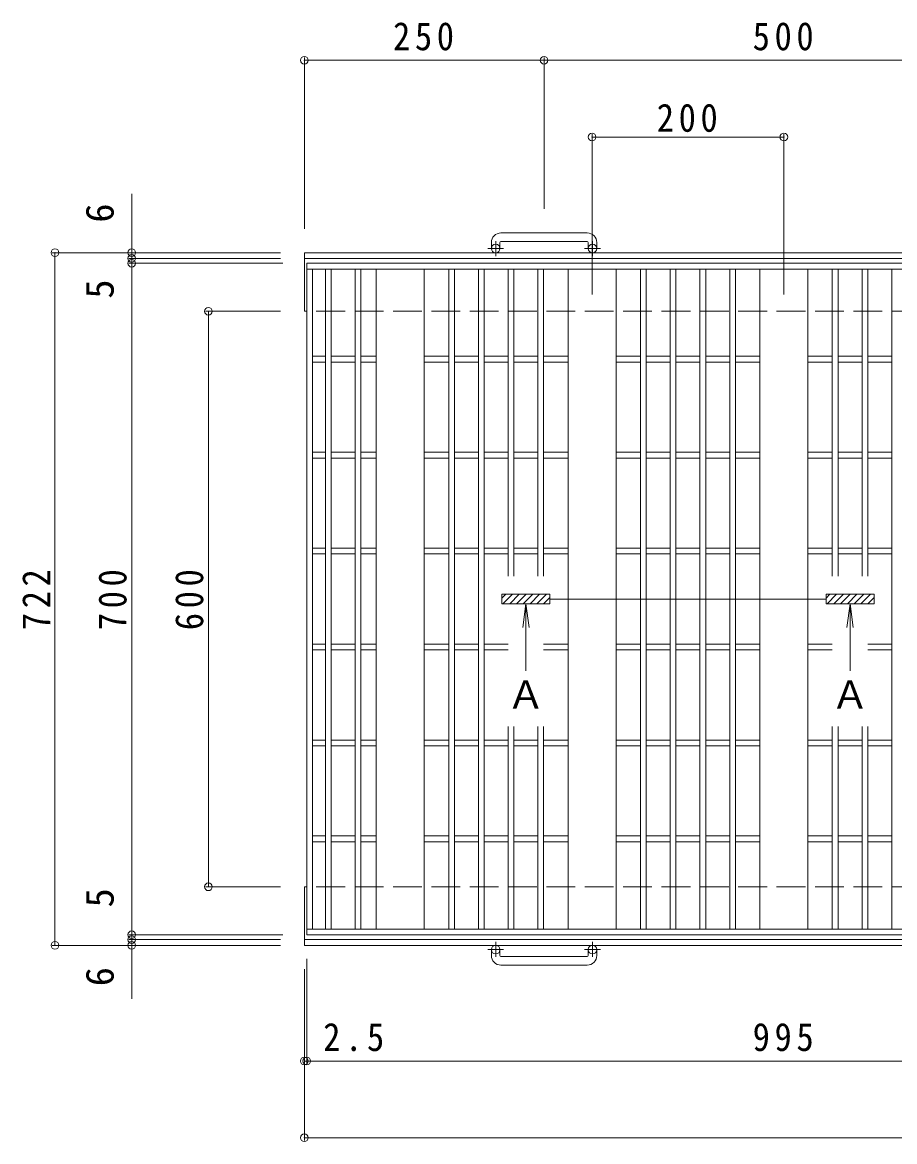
# Model space of a CAD drawing. Units: millimetres, scale not verified. Extents: x -1706 to 1722, y -1371 to 1279.
# Drawn here: x -1706 to -797, y -347 to 820 of the extents above; entities that cross this region are included whole.
import ezdxf
from ezdxf.enums import TextEntityAlignment as Align

# ---------------------------------------------------------------- set-up
doc = ezdxf.new("R2010")
doc.units = ezdxf.units.MM
doc.header["$LTSCALE"] = 10
doc.header["$PDMODE"] = 32
doc.header["$PDSIZE"] = 8
doc.linetypes.add('CHAIN1', pattern=[8, 5, -1, 1, -1])
doc.linetypes.add('DASHED3', pattern=[4, 3, -1])
for name, color, linetype, lineweight in [('C-1', 2, 'Continuous', 9), ('C-2', 3, 'Continuous', 9), ('C-4', 7, 'Continuous', 9)]:
    doc.layers.add(name, color=color, linetype=linetype, lineweight=lineweight)
doc.styles.add('ＭＳ ゴシック', font='')
doc.styles.get('ＭＳ ゴシック').set_extended_font_data('MS Gothic')

msp = doc.modelspace()

# ---------------------------------------------------------------- linework, layer by layer
at = {"layer": 'C-1'}
for p, q in [((-1117.47, 600.29), (-1207.47, 600.29)), ((-1217.47, 590.29), (-1217.47, 584.19)), ((-1208.47, 590.29), (-1208.47, 584.19)), ((-1207.47, 591.29), (-1117.47, 591.29)), ((-1116.47, 590.29), (-1116.47, 584.19)), ((-1107.47, 590.29), (-1107.47, 584.19)), ((-1412.47, 579.69), (-1412.47, 518.69)), ((-227.29, 579.69), (-1412.47, 579.69)), ((-229.13, 573.69), (-1412.47, 573.69)), ((-1412.47, -81.31), (-1412.47, -142.31)), ((-226.11, -136.31), (-1412.47, -136.31)), ((-227.29, -142.31), (-1412.47, -142.31)), ((-1217.47, -152.92), (-1217.47, -146.81)), ((-1208.47, -152.92), (-1208.47, -146.81)), ((-1116.47, -152.92), (-1116.47, -146.81)), ((-1107.47, -152.92), (-1107.47, -146.81)), ((-1207.47, -153.92), (-1117.47, -153.92)), ((-1117.47, -162.91), (-1207.47, -162.91))]:
    msp.add_line(p, q, dxfattribs=at)
at = {"layer": 'C-1', "linetype": 'CHAIN1'}
for p, q in [((-1204.81, 584.19), (-1221.22, 584.19)), ((-1212.97, 576.08), (-1212.97, 591.68)), ((-1103.81, 584.19), (-1120.22, 584.19)), ((-1111.97, 576.08), (-1111.97, 591.68)), ((-1212.97, -138.71), (-1212.97, -154.3)), ((-1111.97, -138.71), (-1111.97, -154.3)), ((-1204.81, -146.81), (-1221.22, -146.81)), ((-1103.81, -146.81), (-1120.22, -146.81))]:
    msp.add_line(p, q, dxfattribs=at)
at = {"layer": 'C-1', "linetype": 'DASHED3'}
for p, q in [((-409.97, 518.69), (-1412.47, 518.69)), ((-409.97, -81.31), (-1412.47, -81.31))]:
    msp.add_line(p, q, dxfattribs=at)
at = {"layer": 'C-1'}
for centre in [(-1212.97, 584.19), (-1111.97, 584.19), (-1212.97, -146.81), (-1111.97, -146.81)]:
    msp.add_circle(centre, 4.5, dxfattribs=at)
for centre, radius, start, end in [((-1207.47, 590.29), 10, 90, 180), ((-1117.47, 590.29), 10, 0, 90), ((-1207.47, 590.29), 1, 90, 180), ((-1117.47, 590.29), 1, 0, 90), ((-1207.47, -152.92), 10, 180, 270), ((-1207.47, -152.92), 1, 180, 270), ((-1117.47, -152.92), 10, 270, 0), ((-1117.47, -152.92), 1, 270, 0)]:
    msp.add_arc(centre, radius, start, end, dxfattribs=at)
at = {"layer": 'C-2'}
for p, q in [((-1409.97, 568.69), (-1409.97, -131.31)), ((-414.97, 568.69), (-1409.97, 568.69)), ((-414.97, 562.69), (-1409.97, 562.69)), ((-1403.97, 562.69), (-1403.97, -125.31)), ((-1390.47, 562.69), (-1390.47, -125.31)), ((-1384.47, 562.69), (-1384.47, -125.31)), ((-1359.47, 562.69), (-1359.47, -125.31)), ((-1353.47, 562.69), (-1353.47, -125.31)), ((-1337.47, 562.69), (-1337.47, -125.31)), ((-1287.47, 562.69), (-1287.47, -125.31)), ((-1261.97, 562.69), (-1261.97, -125.31)), ((-1255.97, 562.69), (-1255.97, -125.31)), ((-1230.97, 562.69), (-1230.97, -125.31)), ((-1224.97, 562.69), (-1224.97, -125.31)), ((-1199.97, 562.69), (-1199.97, 242.57)), ((-1193.97, 562.69), (-1193.97, 242.57)), ((-1168.97, 562.69), (-1168.97, 242.57)), ((-1162.97, 562.69), (-1162.97, 242.57)), ((-1137.47, 562.69), (-1137.47, -125.31)), ((-1087.47, 562.69), (-1087.47, -125.31)), ((-1061.97, 562.69), (-1061.97, -125.31)), ((-1055.97, 562.69), (-1055.97, -125.31)), ((-1030.97, 562.69), (-1030.97, -125.31)), ((-1024.97, 562.69), (-1024.97, -125.31)), ((-999.97, 562.69), (-999.97, -125.31)), ((-993.97, 562.69), (-993.97, -125.31)), ((-968.97, 562.69), (-968.97, -125.31)), ((-962.97, 562.69), (-962.97, -125.31)), ((-937.47, 562.69), (-937.47, -125.31)), ((-887.47, 562.69), (-887.47, -125.31)), ((-861.97, 562.69), (-861.97, 242.57)), ((-855.97, 562.69), (-855.97, 242.57)), ((-830.97, 562.69), (-830.97, 242.57)), ((-824.97, 562.69), (-824.97, 242.57)), ((-799.97, 562.69), (-799.97, -125.31)), ((-1390.47, 471.69), (-1403.97, 471.69)), ((-1359.47, 471.69), (-1384.47, 471.69)), ((-1337.47, 471.69), (-1353.47, 471.69)), ((-1261.97, 471.69), (-1287.47, 471.69)), ((-1230.97, 471.69), (-1255.97, 471.69)), ((-1199.97, 471.69), (-1224.97, 471.69)), ((-1168.97, 471.69), (-1193.97, 471.69)), ((-1137.47, 471.69), (-1162.97, 471.69)), ((-1061.97, 471.69), (-1087.47, 471.69)), ((-1030.97, 471.69), (-1055.97, 471.69)), ((-999.97, 471.69), (-1024.97, 471.69)), ((-968.97, 471.69), (-993.97, 471.69)), ((-937.47, 471.69), (-962.97, 471.69)), ((-861.97, 471.69), (-887.47, 471.69)), ((-830.97, 471.69), (-855.97, 471.69)), ((-799.97, 471.69), (-824.97, 471.69)), ((-1390.47, 465.69), (-1403.97, 465.69)), ((-1359.47, 465.69), (-1384.47, 465.69)), ((-1337.47, 465.69), (-1353.47, 465.69)), ((-1261.97, 465.69), (-1287.47, 465.69)), ((-1230.97, 465.69), (-1255.97, 465.69)), ((-1199.97, 465.69), (-1224.97, 465.69)), ((-1168.97, 465.69), (-1193.97, 465.69)), ((-1137.47, 465.69), (-1162.97, 465.69)), ((-1061.97, 465.69), (-1087.47, 465.69)), ((-1030.97, 465.69), (-1055.97, 465.69)), ((-999.97, 465.69), (-1024.97, 465.69)), ((-968.97, 465.69), (-993.97, 465.69)), ((-937.47, 465.69), (-962.97, 465.69)), ((-861.97, 465.69), (-887.47, 465.69)), ((-830.97, 465.69), (-855.97, 465.69)), ((-799.97, 465.69), (-824.97, 465.69)), ((-1390.47, 371.69), (-1403.97, 371.69)), ((-1390.47, 365.69), (-1403.97, 365.69)), ((-1359.47, 371.69), (-1384.47, 371.69)), ((-1359.47, 365.69), (-1384.47, 365.69)), ((-1337.47, 371.69), (-1353.47, 371.69)), ((-1337.47, 365.69), (-1353.47, 365.69)), ((-1261.97, 371.69), (-1287.47, 371.69)), ((-1261.97, 365.69), (-1287.47, 365.69)), ((-1230.97, 371.69), (-1255.97, 371.69)), ((-1230.97, 365.69), (-1255.97, 365.69)), ((-1199.97, 371.69), (-1224.97, 371.69)), ((-1199.97, 365.69), (-1224.97, 365.69)), ((-1168.97, 371.69), (-1193.97, 371.69)), ((-1168.97, 365.69), (-1193.97, 365.69)), ((-1137.47, 371.69), (-1162.97, 371.69)), ((-1137.47, 365.69), (-1162.97, 365.69)), ((-1061.97, 371.69), (-1087.47, 371.69)), ((-1061.97, 365.69), (-1087.47, 365.69)), ((-1030.97, 371.69), (-1055.97, 371.69)), ((-1030.97, 365.69), (-1055.97, 365.69)), ((-999.97, 371.69), (-1024.97, 371.69)), ((-999.97, 365.69), (-1024.97, 365.69)), ((-968.97, 371.69), (-993.97, 371.69)), ((-968.97, 365.69), (-993.97, 365.69)), ((-937.47, 371.69), (-962.97, 371.69)), ((-937.47, 365.69), (-962.97, 365.69)), ((-861.97, 371.69), (-887.47, 371.69)), ((-861.97, 365.69), (-887.47, 365.69)), ((-830.97, 371.69), (-855.97, 371.69)), ((-830.97, 365.69), (-855.97, 365.69)), ((-799.97, 371.69), (-824.97, 371.69)), ((-799.97, 365.69), (-824.97, 365.69)), ((-1390.47, 271.69), (-1403.97, 271.69)), ((-1359.47, 271.69), (-1384.47, 271.69)), ((-1337.47, 271.69), (-1353.47, 271.69)), ((-1261.97, 271.69), (-1287.47, 271.69)), ((-1230.97, 271.69), (-1255.97, 271.69)), ((-1199.97, 271.69), (-1224.97, 271.69)), ((-1168.97, 271.69), (-1193.97, 271.69)), ((-1137.47, 271.69), (-1162.97, 271.69)), ((-1061.97, 271.69), (-1087.47, 271.69)), ((-1030.97, 271.69), (-1055.97, 271.69)), ((-999.97, 271.69), (-1024.97, 271.69)), ((-968.97, 271.69), (-993.97, 271.69)), ((-937.47, 271.69), (-962.97, 271.69)), ((-861.97, 271.69), (-887.47, 271.69)), ((-830.97, 271.69), (-855.97, 271.69)), ((-799.97, 271.69), (-824.97, 271.69)), ((-1390.47, 265.69), (-1403.97, 265.69)), ((-1359.47, 265.69), (-1384.47, 265.69)), ((-1337.47, 265.69), (-1353.47, 265.69)), ((-1261.97, 265.69), (-1287.47, 265.69)), ((-1230.97, 265.69), (-1255.97, 265.69)), ((-1199.97, 265.69), (-1224.97, 265.69)), ((-1168.97, 265.69), (-1193.97, 265.69)), ((-1137.47, 265.69), (-1162.97, 265.69)), ((-1061.97, 265.69), (-1087.47, 265.69)), ((-1030.97, 265.69), (-1055.97, 265.69)), ((-999.97, 265.69), (-1024.97, 265.69)), ((-968.97, 265.69), (-993.97, 265.69)), ((-937.47, 265.69), (-962.97, 265.69)), ((-861.97, 265.69), (-887.47, 265.69)), ((-830.97, 265.69), (-855.97, 265.69)), ((-799.97, 265.69), (-824.97, 265.69)), ((-1390.47, 171.69), (-1403.97, 171.69)), ((-1390.47, 165.69), (-1403.97, 165.69)), ((-1359.47, 171.69), (-1384.47, 171.69)), ((-1359.47, 165.69), (-1384.47, 165.69)), ((-1337.47, 171.69), (-1353.47, 171.69)), ((-1337.47, 165.69), (-1353.47, 165.69)), ((-1261.97, 171.69), (-1287.47, 171.69)), ((-1261.97, 165.69), (-1287.47, 165.69)), ((-1230.97, 171.69), (-1255.97, 171.69)), ((-1230.97, 165.69), (-1255.97, 165.69)), ((-1199.97, 171.69), (-1224.97, 171.69)), ((-1199.97, 165.69), (-1224.97, 165.69)), ((-1137.47, 171.69), (-1162.97, 171.69)), ((-1137.47, 165.69), (-1162.97, 165.69)), ((-1061.97, 171.69), (-1087.47, 171.69)), ((-1061.97, 165.69), (-1087.47, 165.69)), ((-1030.97, 171.69), (-1055.97, 171.69)), ((-1030.97, 165.69), (-1055.97, 165.69)), ((-999.97, 171.69), (-1024.97, 171.69)), ((-999.97, 165.69), (-1024.97, 165.69)), ((-968.97, 171.69), (-993.97, 171.69)), ((-968.97, 165.69), (-993.97, 165.69)), ((-937.47, 171.69), (-962.97, 171.69)), ((-937.47, 165.69), (-962.97, 165.69)), ((-861.97, 171.69), (-887.47, 171.69)), ((-861.97, 165.69), (-887.47, 165.69)), ((-799.97, 171.69), (-824.97, 171.69)), ((-799.97, 165.69), (-824.97, 165.69)), ((-1199.97, 85.71), (-1199.97, -125.31)), ((-1193.97, 85.71), (-1193.97, -125.31)), ((-1168.97, 85.71), (-1168.97, -125.31)), ((-1162.97, 85.71), (-1162.97, -125.31)), ((-861.97, 85.71), (-861.97, -125.31)), ((-855.97, 85.71), (-855.97, -125.31)), ((-830.97, 85.71), (-830.97, -125.31)), ((-824.97, 85.71), (-824.97, -125.31)), ((-1390.47, 71.69), (-1403.97, 71.69)), ((-1359.47, 71.69), (-1384.47, 71.69)), ((-1337.47, 71.69), (-1353.47, 71.69)), ((-1261.97, 71.69), (-1287.47, 71.69)), ((-1230.97, 71.69), (-1255.97, 71.69)), ((-1199.97, 71.69), (-1224.97, 71.69)), ((-1168.97, 71.69), (-1193.97, 71.69)), ((-1137.47, 71.69), (-1162.97, 71.69)), ((-1061.97, 71.69), (-1087.47, 71.69)), ((-1030.97, 71.69), (-1055.97, 71.69)), ((-999.97, 71.69), (-1024.97, 71.69)), ((-968.97, 71.69), (-993.97, 71.69)), ((-937.47, 71.69), (-962.97, 71.69)), ((-861.97, 71.69), (-887.47, 71.69)), ((-830.97, 71.69), (-855.97, 71.69)), ((-799.97, 71.69), (-824.97, 71.69)), ((-1390.47, 65.69), (-1403.97, 65.69)), ((-1359.47, 65.69), (-1384.47, 65.69)), ((-1337.47, 65.69), (-1353.47, 65.69)), ((-1261.97, 65.69), (-1287.47, 65.69)), ((-1230.97, 65.69), (-1255.97, 65.69)), ((-1199.97, 65.69), (-1224.97, 65.69)), ((-1168.97, 65.69), (-1193.97, 65.69)), ((-1137.47, 65.69), (-1162.97, 65.69)), ((-1061.97, 65.69), (-1087.47, 65.69)), ((-1030.97, 65.69), (-1055.97, 65.69)), ((-999.97, 65.69), (-1024.97, 65.69)), ((-968.97, 65.69), (-993.97, 65.69)), ((-937.47, 65.69), (-962.97, 65.69)), ((-861.97, 65.69), (-887.47, 65.69)), ((-830.97, 65.69), (-855.97, 65.69)), ((-799.97, 65.69), (-824.97, 65.69)), ((-1390.47, -28.31), (-1403.97, -28.31)), ((-1390.47, -34.31), (-1403.97, -34.31)), ((-1359.47, -28.31), (-1384.47, -28.31)), ((-1359.47, -34.31), (-1384.47, -34.31)), ((-1337.47, -28.31), (-1353.47, -28.31)), ((-1337.47, -34.31), (-1353.47, -34.31)), ((-1261.97, -28.31), (-1287.47, -28.31)), ((-1261.97, -34.31), (-1287.47, -34.31)), ((-1230.97, -28.31), (-1255.97, -28.31)), ((-1230.97, -34.31), (-1255.97, -34.31)), ((-1199.97, -28.31), (-1224.97, -28.31)), ((-1199.97, -34.31), (-1224.97, -34.31)), ((-1168.97, -28.31), (-1193.97, -28.31)), ((-1168.97, -34.31), (-1193.97, -34.31)), ((-1137.47, -28.31), (-1162.97, -28.31)), ((-1137.47, -34.31), (-1162.97, -34.31)), ((-1061.97, -28.31), (-1087.47, -28.31)), ((-1061.97, -34.31), (-1087.47, -34.31)), ((-1030.97, -28.31), (-1055.97, -28.31)), ((-1030.97, -34.31), (-1055.97, -34.31)), ((-999.97, -28.31), (-1024.97, -28.31)), ((-999.97, -34.31), (-1024.97, -34.31)), ((-968.97, -28.31), (-993.97, -28.31)), ((-968.97, -34.31), (-993.97, -34.31)), ((-937.47, -28.31), (-962.97, -28.31)), ((-937.47, -34.31), (-962.97, -34.31)), ((-861.97, -28.31), (-887.47, -28.31)), ((-861.97, -34.31), (-887.47, -34.31)), ((-830.97, -28.31), (-855.97, -28.31)), ((-830.97, -34.31), (-855.97, -34.31)), ((-799.97, -28.31), (-824.97, -28.31)), ((-799.97, -34.31), (-824.97, -34.31)), ((-414.97, -125.31), (-1409.97, -125.31)), ((-414.97, -131.31), (-1409.97, -131.31))]:
    msp.add_line(p, q, dxfattribs=at)
at = {"layer": 'C-4'}
for p, q in [((-1412.47, 604.69), (-1412.47, 783.29)), ((-1162.47, 625.29), (-1162.47, 783.29)), ((-1412.47, 780.29), (-227.29, 780.29)), ((-1112.47, 536.13), (-1112.47, 703.29)), ((-1112.47, 700.29), (-912.47, 700.29)), ((-912.47, 536.13), (-912.47, 703.29)), ((-1592.47, -197.99), (-1592.47, 641.22)), ((-1437.47, 579.69), (-1675.47, 579.69)), ((-1672.47, -142.31), (-1672.47, 579.69)), ((-1437.47, 573.69), (-1595.47, 573.69)), ((-1434.97, 568.69), (-1595.47, 568.69)), ((-1437.47, 518.69), (-1515.47, 518.69)), ((-1512.47, -81.31), (-1512.47, 518.69)), ((-1206.47, 223.69), (-1156.47, 223.69)), ((-1206.47, 213.69), (-1206.47, 223.69)), ((-1206.47, 219.71), (-1202.5, 223.69)), ((-1205.43, 213.69), (-1195.43, 223.69)), ((-1198.36, 213.69), (-1188.36, 223.69)), ((-1191.28, 213.69), (-1181.28, 223.69)), ((-1184.21, 213.69), (-1174.21, 223.69)), ((-1177.14, 213.69), (-1167.14, 223.69)), ((-1170.07, 213.69), (-1160.07, 223.69)), ((-1156.47, 213.69), (-1156.47, 223.69)), ((-818.47, 223.69), (-868.47, 223.69)), ((-868.47, 213.69), (-868.47, 223.69)), ((-868.47, 219.71), (-864.5, 223.69)), ((-867.43, 213.69), (-857.43, 223.69)), ((-860.36, 213.69), (-850.36, 223.69)), ((-853.28, 213.69), (-843.28, 223.69)), ((-846.21, 213.69), (-836.21, 223.69)), ((-839.14, 213.69), (-829.14, 223.69)), ((-832.07, 213.69), (-822.07, 223.69)), ((-818.47, 213.69), (-818.47, 223.69)), ((-1206.47, 213.69), (-1156.47, 213.69)), ((-1181.47, 213.69), (-1184.73, 188.9)), ((-1181.47, 213.69), (-1178.21, 188.9)), ((-1181.47, 213.69), (-1181.47, 143.69)), ((-1163, 213.69), (-1156.47, 220.22)), ((-1156.47, 218.69), (-868.47, 218.69)), ((-818.47, 213.69), (-868.47, 213.69)), ((-843.47, 213.69), (-846.73, 188.9)), ((-843.47, 213.69), (-840.21, 188.9)), ((-843.47, 213.69), (-843.47, 143.69)), ((-825, 213.69), (-818.47, 220.22)), ((-1437.47, -81.31), (-1515.47, -81.31)), ((-1434.97, -131.31), (-1595.47, -131.31)), ((-1437.47, -136.31), (-1595.47, -136.31)), ((-1437.47, -142.31), (-1675.47, -142.31)), ((-1409.97, -156.31), (-1409.97, -265.91)), ((-1412.47, -167.31), (-1412.47, -345.91)), ((-1412.47, -262.92), (-227.29, -262.92)), ((-1412.47, -342.91), (-227.29, -342.91))]:
    msp.add_line(p, q, dxfattribs=at)
for p in [(-1412.47, 780.29), (-1162.47, 780.29), (-1112.47, 700.29), (-912.47, 700.29), (-1672.47, 579.69), (-1592.47, 579.69), (-1592.47, 573.69), (-1592.47, 568.69), (-1512.47, 518.69), (-1512.47, -81.31), (-1592.47, -131.31), (-1672.47, -142.31), (-1592.47, -136.31), (-1592.47, -142.31), (-1412.47, -262.92), (-1409.97, -262.92), (-1412.47, -342.91)]:
    msp.add_point(p, dxfattribs=at)

# ---------------------------------------------------------------- texts
at = {"layer": 'C-4', "color": 2, "style": 'ＭＳ ゴシック'}
for s, p in [('6', (-1602.47, 611.03)), ('5', (-1602.47, 531.82)), ('5', (-1602.47, -102.81)), ('6', (-1602.47, -184.99))]:
    msp.add_text(s, height=29.33, rotation=90, dxfattribs=at).set_placement(p, align=Align.BOTTOM_LEFT)
for p in [(-1201.47, 95.64), (-863.47, 95.64)]:
    msp.add_text('Ａ', height=29.33, dxfattribs=at).set_placement(p, align=Align.BOTTOM_LEFT)
at = {"layer": 'C-4', "color": 2, "char_height": 29.33, "attachment_point": 7, "style": 'ＭＳ ゴシック'}
for s, insert in [('\\T1.27;\\W0.9;250', (-1319.97, 790.29)), ('\\T1.27;\\W0.9;500', (-944.97, 790.29)), ('\\T1.27;\\W0.9;200', (-1044.97, 705.29)), ('\\T1.27;\\W0.9;2.5', (-1392.79, -252.91)), ('\\T1.27;\\W0.9;995', (-944.97, -252.91))]:
    msp.add_mtext(s, dxfattribs=dict(at, insert=insert))
at = {"layer": 'C-4', "color": 2, "char_height": 29.33, "attachment_point": 7, "rotation": 90, "style": 'ＭＳ ゴシック'}
for s, insert in [('\\T1.27;\\W0.9;722', (-1677.47, 186.19)), ('\\T1.27;\\W0.9;700', (-1597.47, 186.19)), ('\\T1.27;\\W0.9;600', (-1517.47, 186.19))]:
    msp.add_mtext(s, dxfattribs=dict(at, insert=insert))

doc.saveas('drawing.dxf')
